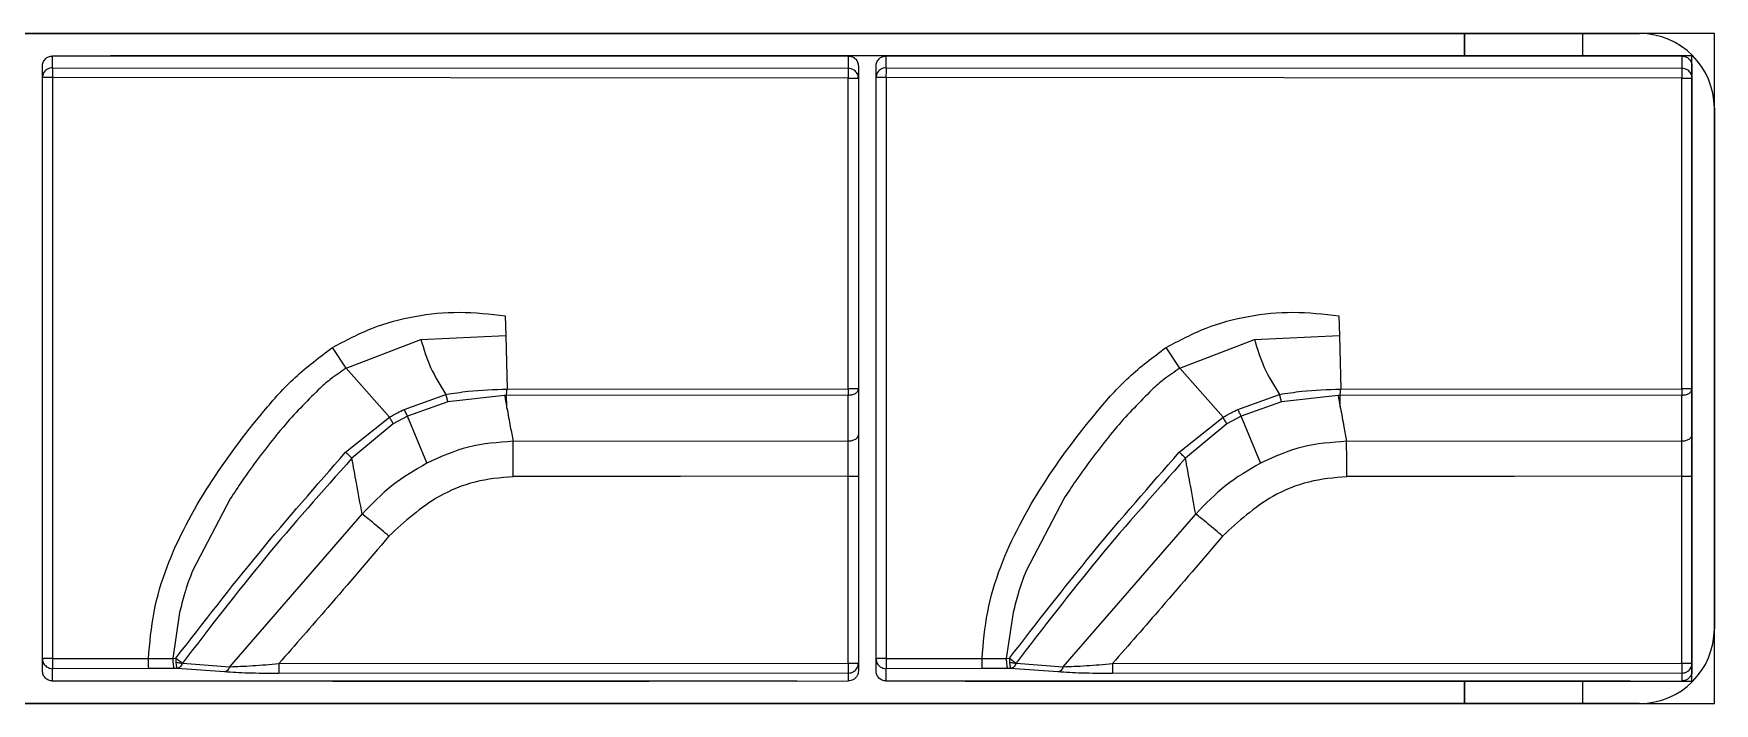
# Model space of a CAD drawing. Header units: millimetres. Extents: x 340 to 481, y 493 to 586.
# Drawn here: x 419.88 to 433.37, y 530.81 to 536.19 of the extents above; entities that cross this region are included whole.
import ezdxf

# ---------------------------------------------------------------- set-up
doc = ezdxf.new("R2010")
doc.units = ezdxf.units.MM
doc.linetypes.add('CENTERX2', pattern=[20.32, 12.7, -2.54, 2.54, -2.54])

msp = doc.modelspace()

# ---------------------------------------------------------------- linework, layer by layer
at = {"color": 7, "linetype": 'Continuous'}
for p, q in [((433.374, 536.195), (366.219, 536.195)), ((433.374, 530.813), (433.374, 536.195)), ((366.219, 530.813), (433.374, 530.813))]:
    msp.add_line(p, q, dxfattribs=at)
at = {"color": 7, "linetype": 'Continuous', "lineweight": 25}
for p, q in [((366.819, 536.195), (432.774, 536.195)), ((431.367, 536.015), (431.367, 536.195)), ((431.368, 536.195), (431.368, 536.015)), ((432.319, 536.015), (432.319, 536.195)), ((420.029, 536.015), (426.419, 536.015)), ((420.029, 535.921), (420.029, 536.015)), ((426.419, 536.015), (426.419, 535.916)), ((426.723, 536.015), (433.113, 536.015)), ((426.723, 535.921), (426.723, 536.015)), ((433.113, 536.015), (433.113, 535.916)), ((419.948, 535.841), (419.948, 535.935)), ((419.948, 531.172), (419.948, 535.841)), ((420.029, 535.921), (426.419, 535.916)), ((420.029, 535.842), (420.029, 531.173)), ((426.418, 535.837), (420.029, 535.842)), ((426.418, 533.341), (426.418, 535.837)), ((426.5, 535.935), (426.5, 535.836)), ((426.5, 535.836), (426.5, 533.34)), ((426.642, 535.841), (426.642, 535.935)), ((426.642, 531.172), (426.642, 535.841)), ((426.723, 535.921), (433.113, 535.916)), ((426.723, 535.842), (426.723, 531.173)), ((433.112, 535.837), (426.723, 535.842)), ((433.112, 533.341), (433.112, 535.837)), ((433.194, 535.935), (433.194, 535.836)), ((433.194, 535.836), (433.194, 533.34)), ((433.374, 535.595), (433.374, 531.413)), ((423.665, 533.928), (423.669, 533.769)), ((430.359, 533.928), (430.363, 533.769)), ((422.387, 533.506), (422.987, 533.738)), ((422.987, 533.738), (423.669, 533.769)), ((423.669, 533.769), (423.68, 533.338)), ((429.081, 533.506), (429.681, 533.738)), ((429.681, 533.738), (430.363, 533.769)), ((430.363, 533.769), (430.374, 533.338)), ((422.387, 533.506), (422.277, 533.673)), ((429.081, 533.506), (428.971, 533.673)), ((422.735, 533.113), (422.387, 533.506)), ((429.429, 533.113), (429.081, 533.506)), ((422.853, 533.175), (423.188, 533.296)), ((423.659, 533.288), (423.204, 533.236)), ((423.674, 533.288), (423.659, 533.288)), ((426.419, 533.29), (423.674, 533.288)), ((423.676, 533.198), (423.674, 533.288)), ((423.68, 533.338), (426.418, 533.341)), ((426.419, 532.922), (426.419, 533.29)), ((426.5, 533.34), (426.5, 532.971)), ((429.547, 533.175), (429.882, 533.296)), ((430.353, 533.288), (429.898, 533.236)), ((430.368, 533.288), (430.353, 533.288)), ((433.113, 533.29), (430.368, 533.288)), ((430.37, 533.198), (430.368, 533.288)), ((430.374, 533.338), (433.112, 533.341)), ((433.113, 532.922), (433.113, 533.29)), ((433.194, 533.34), (433.194, 532.971)), ((423.204, 533.236), (422.879, 533.12)), ((429.898, 533.236), (429.573, 533.12)), ((422.382, 532.831), (422.735, 533.113)), ((422.765, 533.059), (422.433, 532.783)), ((422.879, 533.12), (422.765, 533.059)), ((423.035, 532.745), (422.879, 533.12)), ((429.076, 532.831), (429.429, 533.113)), ((429.459, 533.059), (429.127, 532.783)), ((429.573, 533.12), (429.459, 533.059)), ((429.729, 532.745), (429.573, 533.12)), ((423.727, 532.919), (426.419, 532.922)), ((430.421, 532.919), (433.113, 532.922)), ((423.728, 532.638), (426.418, 532.642)), ((426.418, 532.638), (423.728, 532.635)), ((426.418, 531.137), (426.418, 532.638)), ((426.5, 532.638), (426.5, 531.137)), ((430.422, 532.638), (433.112, 532.642)), ((433.112, 532.638), (430.422, 532.635)), ((433.112, 531.137), (433.112, 532.638)), ((433.194, 532.638), (433.194, 531.137)), ((421.456, 532.457), (421.153, 531.879)), ((421.452, 531.108), (422.515, 532.335)), ((428.15, 532.457), (427.847, 531.879)), ((428.146, 531.108), (429.209, 532.335)), ((421.05, 531.544), (420.994, 531.175)), ((427.744, 531.544), (427.688, 531.175)), ((419.948, 531.074), (419.948, 531.172)), ((420.029, 531.173), (420.799, 531.174)), ((420.799, 531.174), (420.994, 531.175)), ((420.994, 531.175), (421.019, 531.176)), ((421.019, 531.176), (421.02, 531.146)), ((421.073, 531.137), (421.452, 531.108)), ((421.846, 531.133), (426.418, 531.137)), ((426.5, 531.137), (426.5, 531.074)), ((426.642, 531.074), (426.642, 531.172)), ((426.723, 531.173), (427.493, 531.174)), ((427.493, 531.174), (427.688, 531.175)), ((427.688, 531.175), (427.713, 531.176)), ((427.713, 531.176), (427.714, 531.146)), ((427.767, 531.137), (428.146, 531.108)), ((428.54, 531.133), (433.112, 531.137)), ((433.194, 531.137), (433.194, 531.074)), ((420.8, 531.093), (420.029, 531.092)), ((420.029, 530.993), (420.029, 531.092)), ((426.007, 530.993), (420.029, 530.993)), ((421.029, 531.095), (421.005, 531.094)), ((421.409, 531.066), (421.029, 531.095)), ((426.419, 531.057), (421.847, 531.053)), ((426.007, 530.993), (426.419, 530.994)), ((426.419, 531.057), (426.419, 530.994)), ((427.494, 531.093), (426.723, 531.092)), ((426.723, 530.993), (426.723, 531.092)), ((432.701, 530.993), (426.723, 530.993)), ((427.723, 531.095), (427.699, 531.094)), ((428.103, 531.066), (427.723, 531.095)), ((433.113, 531.057), (428.541, 531.053)), ((431.367, 530.813), (431.367, 530.993)), ((431.368, 530.993), (431.368, 530.813)), ((432.319, 530.813), (432.319, 530.993)), ((432.701, 530.993), (433.113, 530.994)), ((433.113, 531.057), (433.113, 530.994)), ((432.774, 530.813), (366.819, 530.813))]:
    msp.add_line(p, q, dxfattribs=at)
at = {"color": 7, "linetype": 'CENTERX2'}
for p, q in [((433.194, 536.015), (366.399, 536.015)), ((433.194, 530.993), (433.194, 536.015)), ((366.399, 530.993), (433.194, 530.993))]:
    msp.add_line(p, q, dxfattribs=at)
at = {"color": 7, "linetype": 'Continuous', "lineweight": 25, "flags": 128}
for points in [[(423.678, 533.185), (423.677, 533.192), (423.676, 533.198)], [(430.372, 533.185), (430.371, 533.192), (430.37, 533.198)], [(423.728, 532.635), (423.728, 532.636), (423.728, 532.636), (423.728, 532.636), (423.728, 532.637), (423.728, 532.637), (423.728, 532.638), (423.728, 532.638), (423.728, 532.638)], [(430.422, 532.635), (430.422, 532.636), (430.422, 532.636), (430.422, 532.636), (430.422, 532.637), (430.422, 532.637), (430.422, 532.638), (430.422, 532.638), (430.422, 532.638)]]:
    msp.add_lwpolyline(points, dxfattribs=at)
at = {"color": 7, "linetype": 'Continuous', "lineweight": 25}
for centre, radius, start, end in [((432.774, 535.595), 0.6, 360, 90), ((423.08, 535.857), 3.052, 178.8009, 180.2767), ((429.472, 535.852), 3.054, 178.8017, 180.2762), ((429.774, 535.857), 3.052, 178.8009, 180.2767), ((436.166, 535.852), 3.054, 178.8017, 180.2762), ((510.108, 548.93), 87.853, 190.25626, 190.31584), ((434.61, 533.345), 8.192, 180.0303, 180.3847), ((516.802, 548.93), 87.853, 190.25626, 190.31584), ((441.304, 533.345), 8.192, 180.0303, 180.3847), ((432.774, 531.413), 0.6, 270, 360), ((422.975, 531.157), 2.946, 179.6961, 181.2645), ((423.745, 531.158), 2.947, 179.696, 181.2644), ((424.83, 531.118), 2.984, 179.7066, 181.239), ((429.402, 531.121), 2.984, 179.7067, 181.239), ((429.669, 531.157), 2.946, 179.6961, 181.2645), ((430.439, 531.158), 2.947, 179.696, 181.2644), ((431.524, 531.118), 2.984, 179.7066, 181.239), ((436.096, 531.121), 2.984, 179.7067, 181.239)]:
    msp.add_arc(centre, radius, start, end, dxfattribs=at)
for points, knots in [([(419.948, 535.935), (419.949, 535.945), (419.951, 535.966), (419.968, 535.988), (419.984, 536.002), (420.002, 536.012), (420.019, 536.014), (420.029, 536.015)], [0, 0, 0, 0, 0.246055, 0.49554, 0.623249, 0.746587, 1, 1, 1, 1]), ([(426.419, 536.015), (426.43, 536.014), (426.451, 536.012), (426.473, 535.996), (426.487, 535.98), (426.498, 535.961), (426.499, 535.945), (426.5, 535.935)], [0, 0, 0, 0, 0.249636, 0.501402, 0.628165, 0.75021, 1, 1, 1, 1]), ([(426.642, 535.935), (426.643, 535.945), (426.645, 535.966), (426.662, 535.988), (426.678, 536.002), (426.696, 536.012), (426.713, 536.014), (426.723, 536.015)], [0, 0, 0, 0, 0.246055, 0.49554, 0.623249, 0.746587, 1, 1, 1, 1]), ([(433.113, 536.015), (433.124, 536.014), (433.145, 536.012), (433.167, 535.996), (433.181, 535.98), (433.192, 535.961), (433.193, 535.945), (433.194, 535.935)], [0, 0, 0, 0, 0.249636, 0.501402, 0.628165, 0.75021, 1, 1, 1, 1]), ([(420.029, 535.921), (420.022, 535.92), (420.004, 535.919), (419.983, 535.908), (419.967, 535.893), (419.957, 535.879), (419.95, 535.861), (419.949, 535.848), (419.948, 535.841)], [0, 0, 0, 0, 0.182036, 0.411431, 0.545976, 0.690302, 0.842527, 1, 1, 1, 1]), ([(420.029, 535.842), (420.018, 535.842), (420.003, 535.842), (419.984, 535.842), (419.971, 535.842), (419.961, 535.842), (419.951, 535.841), (419.949, 535.841), (419.948, 535.841)], [0, 0, 0, 0, 0.243743, 0.372827, 0.502302, 0.631379, 0.759406, 1, 1, 1, 1]), ([(426.418, 535.837), (426.426, 535.837), (426.444, 535.837), (426.465, 535.837), (426.481, 535.837), (426.491, 535.837), (426.499, 535.836), (426.5, 535.836), (426.5, 535.836)], [0, 0, 0, 0, 0.1817521, 0.411268, 0.5451308, 0.6898673, 0.8427681, 1, 1, 1, 1]), ([(426.5, 535.836), (426.5, 535.843), (426.499, 535.856), (426.491, 535.874), (426.481, 535.889), (426.465, 535.903), (426.444, 535.914), (426.427, 535.915), (426.419, 535.916)], [0, 0, 0, 0, 0.157473, 0.309699, 0.454025, 0.58857, 0.817964, 1, 1, 1, 1]), ([(426.723, 535.921), (426.716, 535.92), (426.698, 535.919), (426.677, 535.908), (426.661, 535.893), (426.651, 535.879), (426.644, 535.861), (426.643, 535.848), (426.642, 535.841)], [0, 0, 0, 0, 0.182036, 0.411431, 0.545976, 0.690302, 0.842527, 1, 1, 1, 1]), ([(426.723, 535.842), (426.712, 535.842), (426.697, 535.842), (426.678, 535.842), (426.665, 535.842), (426.655, 535.842), (426.645, 535.841), (426.643, 535.841), (426.642, 535.841)], [0, 0, 0, 0, 0.243743, 0.372827, 0.502302, 0.631379, 0.759406, 1, 1, 1, 1]), ([(433.112, 535.837), (433.12, 535.837), (433.138, 535.837), (433.159, 535.837), (433.175, 535.837), (433.185, 535.837), (433.193, 535.836), (433.194, 535.836), (433.194, 535.836)], [0, 0, 0, 0, 0.181752, 0.411268, 0.545131, 0.689867, 0.842768, 1, 1, 1, 1]), ([(433.194, 535.836), (433.194, 535.843), (433.193, 535.856), (433.185, 535.874), (433.175, 535.889), (433.159, 535.903), (433.138, 535.914), (433.121, 535.915), (433.113, 535.916)], [0, 0, 0, 0, 0.157473, 0.309699, 0.454025, 0.58857, 0.817964, 1, 1, 1, 1]), ([(422.277, 533.673), (422.383, 533.729), (422.592, 533.84), (422.939, 533.933), (423.3, 533.968), (423.542, 533.942), (423.665, 533.928)], [0, 0, 0, 0, 0.248333, 0.494266, 0.743232, 1, 1, 1, 1]), ([(428.971, 533.673), (429.077, 533.729), (429.286, 533.84), (429.633, 533.933), (429.994, 533.968), (430.236, 533.942), (430.359, 533.928)], [0, 0, 0, 0, 0.2483334, 0.4942662, 0.7432317, 1, 1, 1, 1]), ([(422.987, 533.738), (423.01, 533.662), (423.057, 533.505), (423.144, 533.367), (423.188, 533.296)], [0, 0, 0, 0, 0.48812, 1, 1, 1, 1]), ([(429.681, 533.738), (429.704, 533.662), (429.751, 533.505), (429.838, 533.367), (429.882, 533.296)], [0, 0, 0, 0, 0.48812, 1, 1, 1, 1]), ([(420.799, 531.174), (420.81, 531.299), (420.832, 531.55), (420.976, 532.03), (421.273, 532.577), (421.642, 533.071), (421.972, 533.445), (422.174, 533.596), (422.277, 533.673)], [0, 0, 0, 0, 0.126243, 0.252407, 0.500957, 0.747041, 0.871227, 1, 1, 1, 1]), ([(427.493, 531.174), (427.504, 531.299), (427.526, 531.55), (427.67, 532.03), (427.967, 532.577), (428.336, 533.071), (428.666, 533.445), (428.868, 533.596), (428.971, 533.673)], [0, 0, 0, 0, 0.126243, 0.252407, 0.500957, 0.747041, 0.871227, 1, 1, 1, 1]), ([(422.387, 533.506), (422.344, 533.477), (422.264, 533.425), (422.194, 533.361), (422.163, 533.332)], [0, 0, 0, 0, 0.548877, 1, 1, 1, 1]), ([(429.081, 533.506), (429.038, 533.477), (428.958, 533.425), (428.888, 533.361), (428.857, 533.332)], [0, 0, 0, 0, 0.5488773, 1, 1, 1, 1]), ([(422.163, 533.332), (422.067, 533.236), (421.895, 533.062), (421.747, 532.868), (421.681, 532.782)], [0, 0, 0, 0, 0.5568741, 1, 1, 1, 1]), ([(423.188, 533.296), (423.248, 533.305), (423.41, 533.331), (423.575, 533.336), (423.68, 533.338)], [0, 0, 0, 0, 0.363352, 1, 1, 1, 1]), ([(423.204, 533.236), (423.203, 533.24), (423.201, 533.249), (423.197, 533.264), (423.193, 533.28), (423.19, 533.291), (423.188, 533.296)], [0, 0, 0, 0, 0.24719, 0.499867, 0.752615, 1, 1, 1, 1]), ([(426.419, 533.29), (426.429, 533.291), (426.445, 533.292), (426.464, 533.298), (426.477, 533.304), (426.487, 533.312), (426.498, 533.324), (426.499, 533.333), (426.5, 533.34)], [0, 0, 0, 0, 0.241127, 0.370686, 0.502719, 0.634695, 0.763396, 1, 1, 1, 1]), ([(426.5, 533.34), (426.499, 533.34), (426.497, 533.34), (426.487, 533.34), (426.48, 533.34), (426.476, 533.34)], [0, 0, 0, 0, 0.483166, 0.74054, 1, 1, 1, 1]), ([(428.857, 533.332), (428.761, 533.236), (428.589, 533.062), (428.441, 532.868), (428.375, 532.782)], [0, 0, 0, 0, 0.556874, 1, 1, 1, 1]), ([(429.882, 533.296), (429.942, 533.305), (430.104, 533.331), (430.269, 533.336), (430.374, 533.338)], [0, 0, 0, 0, 0.363352, 1, 1, 1, 1]), ([(429.898, 533.236), (429.897, 533.24), (429.895, 533.249), (429.891, 533.264), (429.887, 533.28), (429.884, 533.291), (429.882, 533.296)], [0, 0, 0, 0, 0.24719, 0.499867, 0.752615, 1, 1, 1, 1]), ([(433.113, 533.29), (433.123, 533.291), (433.139, 533.292), (433.158, 533.298), (433.171, 533.304), (433.181, 533.312), (433.192, 533.324), (433.193, 533.333), (433.194, 533.34)], [0, 0, 0, 0, 0.241127, 0.370686, 0.502719, 0.634695, 0.763396, 1, 1, 1, 1]), ([(433.194, 533.34), (433.193, 533.34), (433.191, 533.34), (433.181, 533.34), (433.174, 533.34), (433.17, 533.34)], [0, 0, 0, 0, 0.483166, 0.74054, 1, 1, 1, 1]), ([(422.735, 533.113), (422.756, 533.125), (422.795, 533.147), (422.836, 533.166), (422.853, 533.175)], [0, 0, 0, 0, 0.557096, 1, 1, 1, 1]), ([(422.879, 533.12), (422.877, 533.124), (422.874, 533.132), (422.868, 533.146), (422.861, 533.161), (422.856, 533.17), (422.853, 533.175)], [0, 0, 0, 0, 0.247246, 0.499807, 0.752471, 1, 1, 1, 1]), ([(423.678, 533.185), (423.687, 533.135), (423.703, 533.046), (423.72, 532.958), (423.727, 532.919)], [0, 0, 0, 0, 0.560088, 1, 1, 1, 1]), ([(429.429, 533.113), (429.45, 533.125), (429.489, 533.147), (429.53, 533.166), (429.547, 533.175)], [0, 0, 0, 0, 0.557096, 1, 1, 1, 1]), ([(429.573, 533.12), (429.571, 533.124), (429.568, 533.132), (429.562, 533.146), (429.555, 533.161), (429.55, 533.17), (429.547, 533.175)], [0, 0, 0, 0, 0.247246, 0.499807, 0.752471, 1, 1, 1, 1]), ([(430.372, 533.185), (430.381, 533.135), (430.397, 533.046), (430.414, 532.958), (430.421, 532.919)], [0, 0, 0, 0, 0.560088, 1, 1, 1, 1]), ([(422.765, 533.059), (422.763, 533.063), (422.759, 533.07), (422.752, 533.084), (422.743, 533.098), (422.738, 533.108), (422.735, 533.113)], [0, 0, 0, 0, 0.247051, 0.499713, 0.752528, 1, 1, 1, 1]), ([(429.459, 533.059), (429.457, 533.063), (429.453, 533.07), (429.446, 533.084), (429.437, 533.098), (429.432, 533.108), (429.429, 533.113)], [0, 0, 0, 0, 0.247051, 0.499713, 0.752528, 1, 1, 1, 1]), ([(423.727, 532.919), (423.606, 532.91), (423.366, 532.893), (423.145, 532.794), (423.035, 532.744)], [0, 0, 0, 0, 0.5002704, 1, 1, 1, 1]), ([(426.419, 532.922), (426.429, 532.923), (426.445, 532.923), (426.464, 532.93), (426.477, 532.936), (426.487, 532.944), (426.498, 532.956), (426.499, 532.965), (426.5, 532.971)], [0, 0, 0, 0, 0.241128, 0.370687, 0.50272, 0.634695, 0.763396, 1, 1, 1, 1]), ([(426.5, 532.971), (426.5, 532.915), (426.5, 532.813), (426.5, 532.692), (426.5, 532.638)], [0, 0, 0, 0, 0.558262, 1, 1, 1, 1]), ([(430.421, 532.919), (430.3, 532.91), (430.06, 532.893), (429.839, 532.794), (429.729, 532.744)], [0, 0, 0, 0, 0.5002704, 1, 1, 1, 1]), ([(433.113, 532.922), (433.123, 532.923), (433.139, 532.923), (433.158, 532.93), (433.171, 532.936), (433.181, 532.944), (433.192, 532.956), (433.193, 532.965), (433.194, 532.971)], [0, 0, 0, 0, 0.241128, 0.370687, 0.50272, 0.634695, 0.763396, 1, 1, 1, 1]), ([(433.194, 532.971), (433.194, 532.915), (433.194, 532.813), (433.194, 532.692), (433.194, 532.638)], [0, 0, 0, 0, 0.558262, 1, 1, 1, 1]), ([(421.019, 531.176), (421.239, 531.46), (421.676, 532.025), (422.148, 532.563), (422.382, 532.831)], [0, 0, 0, 0, 0.502993, 1, 1, 1, 1]), ([(422.433, 532.783), (422.196, 532.517), (421.722, 531.984), (421.289, 531.419), (421.073, 531.137)], [0, 0, 0, 0, 0.499871, 1, 1, 1, 1]), ([(421.681, 532.782), (421.638, 532.723), (421.56, 532.616), (421.488, 532.506), (421.456, 532.457)], [0, 0, 0, 0, 0.560178, 1, 1, 1, 1]), ([(422.433, 532.783), (422.429, 532.787), (422.423, 532.793), (422.41, 532.806), (422.396, 532.818), (422.387, 532.827), (422.382, 532.831)], [0, 0, 0, 0, 0.246047, 0.499442, 0.75314, 1, 1, 1, 1]), ([(422.515, 532.335), (422.5, 532.419), (422.472, 532.568), (422.445, 532.717), (422.433, 532.783)], [0, 0, 0, 0, 0.558805, 1, 1, 1, 1]), ([(423.035, 532.744), (422.939, 532.688), (422.747, 532.575), (422.593, 532.415), (422.515, 532.335)], [0, 0, 0, 0, 0.499581, 1, 1, 1, 1]), ([(427.713, 531.176), (427.933, 531.46), (428.37, 532.025), (428.842, 532.563), (429.076, 532.831)], [0, 0, 0, 0, 0.502993, 1, 1, 1, 1]), ([(429.127, 532.783), (428.89, 532.517), (428.416, 531.984), (427.983, 531.419), (427.767, 531.137)], [0, 0, 0, 0, 0.499871, 1, 1, 1, 1]), ([(428.375, 532.782), (428.332, 532.723), (428.254, 532.616), (428.182, 532.506), (428.15, 532.457)], [0, 0, 0, 0, 0.5601777, 1, 1, 1, 1]), ([(429.127, 532.783), (429.123, 532.787), (429.117, 532.793), (429.104, 532.806), (429.09, 532.818), (429.081, 532.827), (429.076, 532.831)], [0, 0, 0, 0, 0.246047, 0.499442, 0.75314, 1, 1, 1, 1]), ([(429.209, 532.335), (429.194, 532.419), (429.166, 532.568), (429.139, 532.717), (429.127, 532.783)], [0, 0, 0, 0, 0.558805, 1, 1, 1, 1]), ([(429.729, 532.744), (429.633, 532.688), (429.441, 532.575), (429.287, 532.415), (429.209, 532.335)], [0, 0, 0, 0, 0.499581, 1, 1, 1, 1]), ([(423.728, 532.635), (423.625, 532.626), (423.419, 532.607), (423.062, 532.461), (422.858, 532.274), (422.731, 532.158)], [0, 0, 0, 0, 0.272237, 0.547518, 1, 1, 1, 1]), ([(426.418, 532.638), (426.418, 532.639), (426.418, 532.64), (426.418, 532.641), (426.418, 532.642)], [0, 0, 0, 0, 0.5600349, 1, 1, 1, 1]), ([(426.418, 532.638), (426.429, 532.638), (426.444, 532.638), (426.463, 532.638), (426.477, 532.638), (426.487, 532.638), (426.497, 532.638), (426.499, 532.638), (426.5, 532.638)], [0, 0, 0, 0, 0.240915, 0.370391, 0.5023, 0.633826, 0.762244, 1, 1, 1, 1]), ([(430.422, 532.635), (430.319, 532.626), (430.113, 532.607), (429.756, 532.461), (429.552, 532.274), (429.425, 532.158)], [0, 0, 0, 0, 0.272237, 0.547518, 1, 1, 1, 1]), ([(433.112, 532.638), (433.112, 532.639), (433.112, 532.64), (433.112, 532.641), (433.112, 532.642)], [0, 0, 0, 0, 0.560035, 1, 1, 1, 1]), ([(433.112, 532.638), (433.123, 532.638), (433.138, 532.638), (433.157, 532.638), (433.171, 532.638), (433.181, 532.638), (433.191, 532.638), (433.193, 532.638), (433.194, 532.638)], [0, 0, 0, 0, 0.240915, 0.370391, 0.5023, 0.633826, 0.762244, 1, 1, 1, 1]), ([(422.731, 532.158), (422.711, 532.174), (422.671, 532.207), (422.614, 532.255), (422.56, 532.299), (422.53, 532.323), (422.515, 532.335)], [0, 0, 0, 0, 0.250369, 0.500556, 0.750451, 1, 1, 1, 1]), ([(429.425, 532.158), (429.405, 532.174), (429.365, 532.207), (429.308, 532.255), (429.254, 532.299), (429.224, 532.323), (429.209, 532.335)], [0, 0, 0, 0, 0.250369, 0.500556, 0.750451, 1, 1, 1, 1]), ([(422.731, 532.158), (422.568, 531.966), (422.275, 531.623), (421.978, 531.283), (421.846, 531.133)], [0, 0, 0, 0, 0.55723, 1, 1, 1, 1]), ([(429.425, 532.158), (429.262, 531.966), (428.969, 531.623), (428.672, 531.283), (428.54, 531.133)], [0, 0, 0, 0, 0.55723, 1, 1, 1, 1]), ([(421.153, 531.879), (421.13, 531.817), (421.089, 531.708), (421.062, 531.594), (421.05, 531.544)], [0, 0, 0, 0, 0.560421, 1, 1, 1, 1]), ([(427.847, 531.879), (427.824, 531.817), (427.783, 531.708), (427.756, 531.594), (427.744, 531.544)], [0, 0, 0, 0, 0.560421, 1, 1, 1, 1]), ([(420.029, 531.173), (420.021, 531.173), (420.004, 531.173), (419.983, 531.173), (419.967, 531.173), (419.957, 531.173), (419.95, 531.172), (419.949, 531.172), (419.948, 531.172)], [0, 0, 0, 0, 0.181975, 0.411373, 0.545073, 0.689667, 0.84255, 1, 1, 1, 1]), ([(419.948, 531.172), (419.949, 531.165), (419.95, 531.152), (419.957, 531.135), (419.967, 531.12), (419.976, 531.112), (419.981, 531.108)], [0, 0, 0, 0, 0.267539, 0.526165, 0.771462, 1, 1, 1, 1]), ([(420.994, 531.175), (420.994, 531.165), (420.995, 531.145), (420.998, 531.119), (421.001, 531.1), (421.004, 531.096), (421.005, 531.094)], [0, 0, 0, 0, 0.2501817, 0.5000014, 0.7498159, 1, 1, 1, 1]), ([(421.073, 531.137), (421.07, 531.139), (421.062, 531.144), (421.049, 531.153), (421.034, 531.164), (421.024, 531.172), (421.019, 531.176)], [0, 0, 0, 0, 0.221754, 0.487119, 0.729135, 1, 1, 1, 1]), ([(421.02, 531.146), (421.02, 531.139), (421.021, 531.126), (421.024, 531.11), (421.026, 531.099), (421.028, 531.096), (421.029, 531.095)], [0, 0, 0, 0, 0.25001, 0.499562, 0.749799, 1, 1, 1, 1]), ([(421.02, 531.146), (421.026, 531.144), (421.037, 531.141), (421.056, 531.138), (421.067, 531.137), (421.073, 531.137)], [0, 0, 0, 0, 0.332362, 0.622962, 1, 1, 1, 1]), ([(421.073, 531.137), (421.07, 531.131), (421.065, 531.12), (421.054, 531.107), (421.042, 531.098), (421.034, 531.096), (421.029, 531.095)], [0, 0, 0, 0, 0.249812, 0.499999, 0.750183, 1, 1, 1, 1]), ([(421.452, 531.108), (421.48, 531.109), (421.538, 531.111), (421.671, 531.118), (421.776, 531.127), (421.846, 531.133)], [0, 0, 0, 0, 0.243767, 0.492923, 1, 1, 1, 1]), ([(426.418, 531.137), (426.429, 531.137), (426.445, 531.137), (426.464, 531.137), (426.477, 531.137), (426.487, 531.137), (426.497, 531.137), (426.499, 531.137), (426.5, 531.137)], [0, 0, 0, 0, 0.243617, 0.372782, 0.502319, 0.631448, 0.759539, 1, 1, 1, 1]), ([(426.419, 531.057), (426.427, 531.058), (426.444, 531.059), (426.465, 531.07), (426.481, 531.084), (426.491, 531.099), (426.499, 531.117), (426.5, 531.13), (426.5, 531.137)], [0, 0, 0, 0, 0.182036, 0.411431, 0.545976, 0.690302, 0.842527, 1, 1, 1, 1]), ([(426.723, 531.173), (426.715, 531.173), (426.698, 531.173), (426.677, 531.173), (426.661, 531.173), (426.651, 531.173), (426.644, 531.172), (426.643, 531.172), (426.642, 531.172)], [0, 0, 0, 0, 0.181975, 0.411373, 0.545073, 0.689667, 0.84255, 1, 1, 1, 1]), ([(426.642, 531.172), (426.643, 531.165), (426.644, 531.152), (426.651, 531.135), (426.661, 531.12), (426.67, 531.112), (426.675, 531.108)], [0, 0, 0, 0, 0.267539, 0.526165, 0.771462, 1, 1, 1, 1]), ([(427.688, 531.175), (427.688, 531.165), (427.689, 531.145), (427.692, 531.119), (427.695, 531.1), (427.698, 531.096), (427.699, 531.094)], [0, 0, 0, 0, 0.250182, 0.500001, 0.749816, 1, 1, 1, 1]), ([(427.767, 531.137), (427.764, 531.139), (427.756, 531.144), (427.743, 531.153), (427.728, 531.164), (427.718, 531.172), (427.713, 531.176)], [0, 0, 0, 0, 0.221754, 0.487119, 0.729135, 1, 1, 1, 1]), ([(427.714, 531.146), (427.714, 531.139), (427.715, 531.126), (427.718, 531.11), (427.72, 531.099), (427.722, 531.096), (427.723, 531.095)], [0, 0, 0, 0, 0.25001, 0.499562, 0.749799, 1, 1, 1, 1]), ([(427.714, 531.146), (427.72, 531.144), (427.731, 531.141), (427.75, 531.138), (427.761, 531.137), (427.767, 531.137)], [0, 0, 0, 0, 0.332362, 0.622962, 1, 1, 1, 1]), ([(427.767, 531.137), (427.764, 531.131), (427.759, 531.12), (427.748, 531.107), (427.736, 531.098), (427.728, 531.096), (427.723, 531.095)], [0, 0, 0, 0, 0.249812, 0.499999, 0.750183, 1, 1, 1, 1]), ([(428.146, 531.108), (428.174, 531.109), (428.232, 531.111), (428.365, 531.118), (428.47, 531.127), (428.54, 531.133)], [0, 0, 0, 0, 0.243767, 0.492923, 1, 1, 1, 1]), ([(433.112, 531.137), (433.123, 531.137), (433.139, 531.137), (433.158, 531.137), (433.171, 531.137), (433.181, 531.137), (433.191, 531.137), (433.193, 531.137), (433.194, 531.137)], [0, 0, 0, 0, 0.243617, 0.372782, 0.502319, 0.631448, 0.759539, 1, 1, 1, 1]), ([(433.113, 531.057), (433.121, 531.058), (433.138, 531.059), (433.159, 531.07), (433.175, 531.084), (433.185, 531.099), (433.193, 531.117), (433.194, 531.13), (433.194, 531.137)], [0, 0, 0, 0, 0.182036, 0.411431, 0.545976, 0.690302, 0.842527, 1, 1, 1, 1]), ([(420.029, 530.993), (420.019, 530.994), (419.997, 530.997), (419.975, 531.013), (419.961, 531.029), (419.951, 531.047), (419.949, 531.063), (419.948, 531.074)], [0, 0, 0, 0, 0.249649, 0.501423, 0.628183, 0.750223, 1, 1, 1, 1]), ([(421.005, 531.094), (420.967, 531.094), (420.899, 531.093), (420.83, 531.093), (420.8, 531.093)], [0, 0, 0, 0, 0.559986, 1, 1, 1, 1]), ([(421.452, 531.108), (421.449, 531.103), (421.444, 531.091), (421.434, 531.078), (421.421, 531.069), (421.413, 531.067), (421.409, 531.066)], [0, 0, 0, 0, 0.245528, 0.499445, 0.753667, 1, 1, 1, 1]), ([(421.847, 531.053), (421.762, 531.054), (421.604, 531.055), (421.47, 531.062), (421.409, 531.066)], [0, 0, 0, 0, 0.535867, 1, 1, 1, 1]), ([(426.491, 531.036), (426.487, 531.03), (426.479, 531.018), (426.461, 531.004), (426.441, 530.995), (426.426, 530.994), (426.419, 530.994)], [0, 0, 0, 0, 0.25003, 0.506976, 0.750519, 1, 1, 1, 1]), ([(426.5, 531.074), (426.5, 531.067), (426.499, 531.054), (426.494, 531.042), (426.491, 531.036)], [0, 0, 0, 0, 0.49972, 1, 1, 1, 1]), ([(426.723, 530.993), (426.713, 530.994), (426.691, 530.997), (426.669, 531.013), (426.655, 531.029), (426.645, 531.047), (426.643, 531.063), (426.642, 531.074)], [0, 0, 0, 0, 0.249649, 0.501423, 0.628183, 0.750223, 1, 1, 1, 1]), ([(427.699, 531.094), (427.661, 531.094), (427.593, 531.093), (427.524, 531.093), (427.494, 531.093)], [0, 0, 0, 0, 0.559986, 1, 1, 1, 1]), ([(428.146, 531.108), (428.143, 531.103), (428.138, 531.091), (428.128, 531.078), (428.115, 531.069), (428.107, 531.067), (428.103, 531.066)], [0, 0, 0, 0, 0.245528, 0.499445, 0.753667, 1, 1, 1, 1]), ([(428.541, 531.053), (428.456, 531.054), (428.298, 531.055), (428.164, 531.062), (428.103, 531.066)], [0, 0, 0, 0, 0.5358669, 1, 1, 1, 1]), ([(433.185, 531.036), (433.181, 531.03), (433.173, 531.018), (433.155, 531.004), (433.135, 530.995), (433.12, 530.994), (433.113, 530.994)], [0, 0, 0, 0, 0.2500299, 0.5069756, 0.7505188, 1, 1, 1, 1]), ([(433.194, 531.074), (433.194, 531.067), (433.193, 531.054), (433.188, 531.042), (433.185, 531.036)], [0, 0, 0, 0, 0.49972, 1, 1, 1, 1])]:
    msp.add_open_spline(points, degree=3, knots=knots, dxfattribs=at)
for points in [[(423.674, 533.288), (423.675, 533.295), (423.677, 533.311), (423.679, 533.329), (423.68, 533.338)], [(430.368, 533.288), (430.369, 533.295), (430.371, 533.311), (430.373, 533.329), (430.374, 533.338)], [(423.728, 532.638), (423.728, 532.689), (423.728, 532.791), (423.727, 532.876), (423.727, 532.919)], [(426.418, 532.642), (426.419, 532.692), (426.419, 532.794), (426.419, 532.879), (426.419, 532.922)], [(430.422, 532.638), (430.422, 532.689), (430.422, 532.791), (430.421, 532.876), (430.421, 532.919)], [(433.112, 532.642), (433.113, 532.692), (433.113, 532.794), (433.113, 532.879), (433.113, 532.922)]]:
    msp.add_open_spline(points, degree=3, dxfattribs=at)
at = {"color": 8, "linetype": 'Continuous', "lineweight": 25}
for points, knots in [([(426.476, 533.34), (426.472, 533.34), (426.464, 533.34), (426.444, 533.341), (426.429, 533.341), (426.418, 533.341)], [0, 0, 0, 0, 0.257877, 0.515012, 1, 1, 1, 1]), ([(433.17, 533.34), (433.166, 533.34), (433.158, 533.34), (433.138, 533.341), (433.123, 533.341), (433.112, 533.341)], [0, 0, 0, 0, 0.2578771, 0.5150124, 1, 1, 1, 1]), ([(419.981, 531.108), (419.989, 531.103), (420.004, 531.094), (420.022, 531.093), (420.029, 531.092)], [0, 0, 0, 0, 0.557602, 1, 1, 1, 1]), ([(426.675, 531.108), (426.683, 531.103), (426.698, 531.094), (426.716, 531.093), (426.723, 531.092)], [0, 0, 0, 0, 0.557602, 1, 1, 1, 1])]:
    msp.add_open_spline(points, degree=3, knots=knots, dxfattribs=at)

doc.saveas('drawing.dxf')
